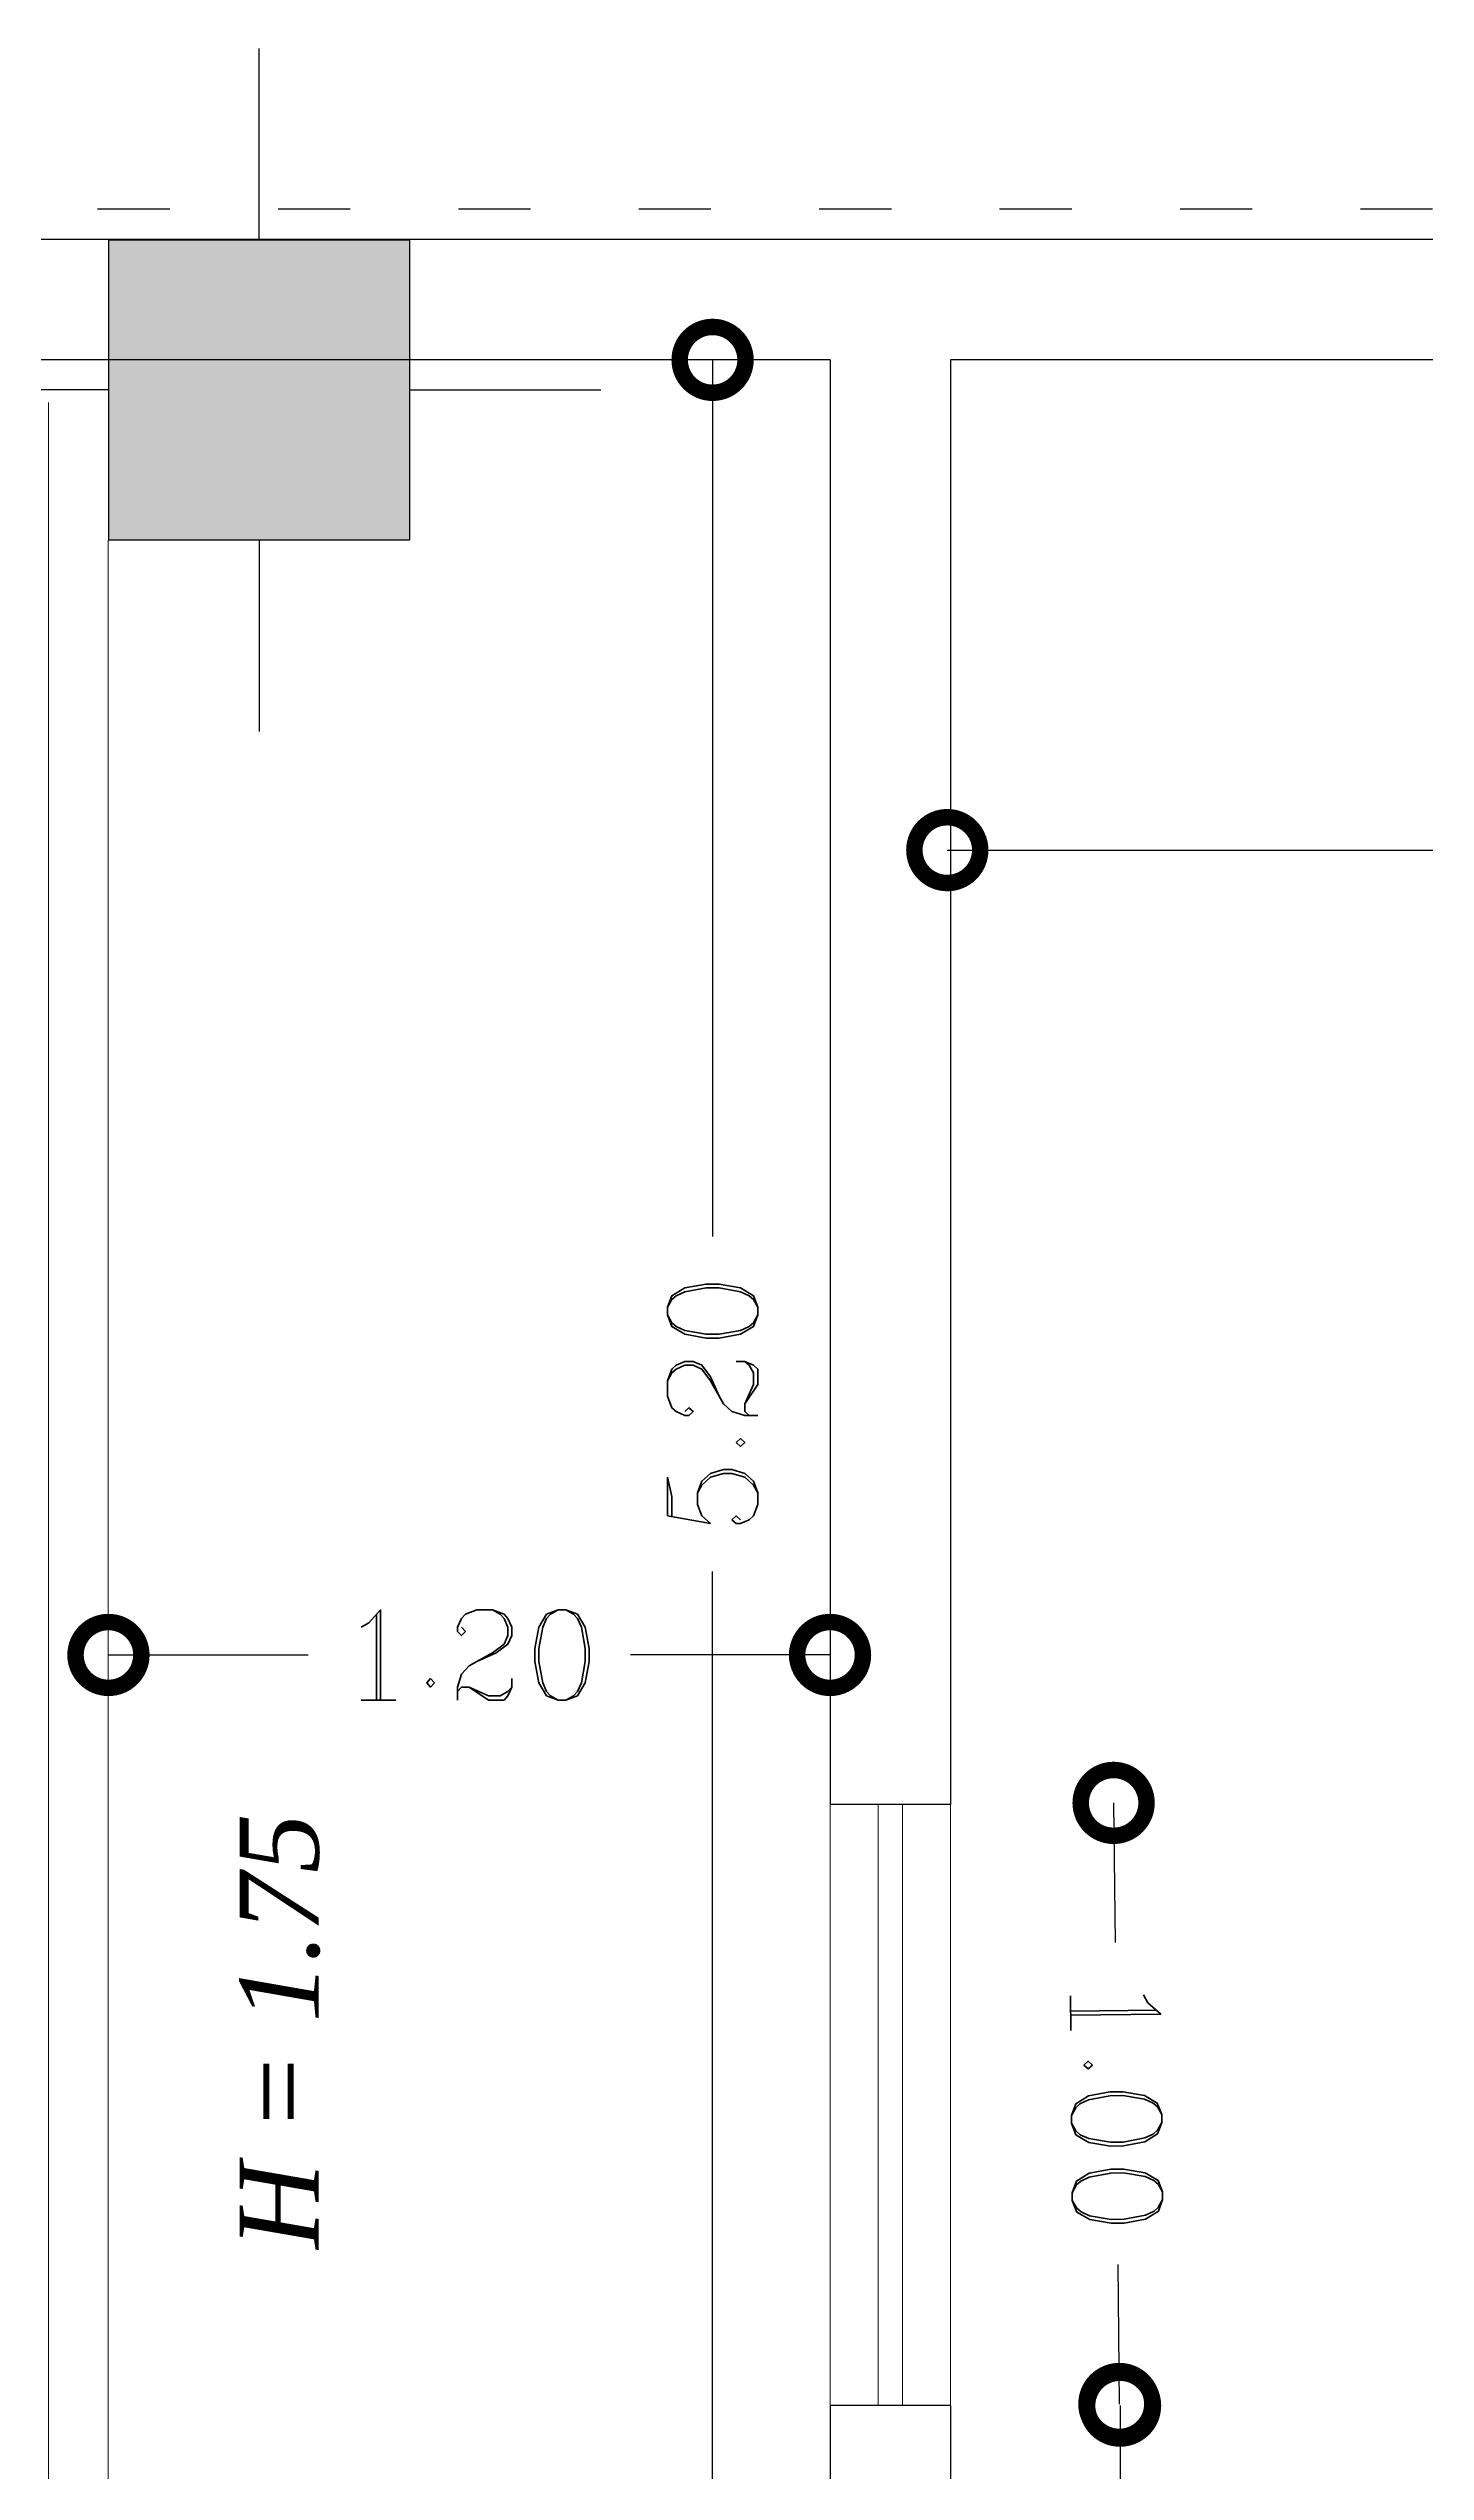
# Model space of a CAD drawing. Header units: metres. Extents: x -1655 to 449, y 40 to 361.
# Drawn here: x 145.357 to 147.647, y 58.921 to 62.952 of the extents above; entities that cross this region are included whole.
import ezdxf

# ---------------------------------------------------------------- set-up
doc = ezdxf.new("R2010")
doc.units = ezdxf.units.M
doc.header["$MEASUREMENT"] = 0
doc.linetypes.add('ACAD_ISO03W100', pattern=[30, 12, -18])
for name, color, linetype, lineweight in [('0.2', 2, 'Continuous', 5), ('Layer3', 144, 'Continuous', 15), ('Layer5', 31, 'Continuous', 9)]:
    doc.layers.add(name, color=color, linetype=linetype, lineweight=lineweight)
doc.styles.add('DIMPLAN', font='romanc.shx', dxfattribs={"height": 0.15})
doc.styles.add('RS', font='timesi.ttf', dxfattribs={"width": 0.7})
doc.dimstyles.new('DIMPLAN', dxfattribs={"dimtxt": 0.009, "dimasz": 0.219, "dimexe": 0.2, "dimexo": 0.2, "dimgap": 0.05, "dimtad": 0, "dimzin": 0, "dimdsep": 46, "dimtxsty": 'DIMPLAN', "dimblk1": 'DOTSMALL', "dimblk2": 'DOTSMALL', "dimsah": 1, "dimcen": 0, "dimse1": 1, "dimse2": 1, "dimclrd": 1, "dimclre": 1, "dimclrt": 2, "dimadec": 0, "dimazin": 0, "dimtfac": 0.909091, "dimtofl": 0, "dimtmove": 1, "dimatfit": 3, "dimldrblk": 'DOTSMALL', "dimfxl": 0.2, "dimtolj": 1, "dimtzin": 0, "dimarcsym": 0})

# ---------------------------------------------------------------- blocks, each defined once
blk = doc.blocks.new('5050new')
h = blk.add_hatch(color=256)
h.dxf.hatch_style = 1
h.paths.add_polyline_path([(6309.3073, 1826.5446), (6308.8073, 1826.5446), (6308.8072, 1826.0446), (6309.3072, 1826.0446)])
for p, q in [((6309.0573, 1826.5446), (6309.0573, 1826.8627)), ((6308.8072, 1826.2946), (6308.4892, 1826.2947)), ((6309.3072, 1826.2946), (6309.6253, 1826.2946)), ((6309.0572, 1826.0446), (6309.0572, 1825.7266))]:
    blk.add_line(p, q)
blk.add_lwpolyline([(6308.8073, 1826.5446), (6309.3073, 1826.5446), (6309.3072, 1826.0446), (6308.8072, 1826.0446)], close=True)
blk = doc.blocks.new('axha')
blk.add_blockref('5050new', (102.3757, 27.5763))
blk = doc.blocks.new('_DOTSMALL')
at = {"color": 0, "linetype": 'ByBlock', "const_width": 0.5}
blk.add_lwpolyline([(-0.0625, 0, 1), (0.0625, 0, 1)], format="xyb", close=True, dxfattribs=at)
blk = doc.blocks.new('*D135')
at = {"color": 1, "lineweight": -2, "ltscale": 0.1, "transparency": 16777216}
for p, q in [((147.128, 60.0335), (147.1303, 59.8014)), ((147.1376, 59.0335), (147.1353, 59.2657))]:
    blk.add_line(p, q, dxfattribs=at)
at = {"layer": 'DEFPOINTS', "color": 0, "ltscale": 0.1, "transparency": 16777216}
for p in [(146.8472, 60.0308), (146.8567, 59.0308), (147.1376, 59.0335)]:
    blk.add_point(p, dxfattribs=at)
at = {"color": 1, "lineweight": -2, "ltscale": 0.1, "transparency": 16777216, "xscale": 0.2189999999999999, "yscale": 0.2189999999999999, "zscale": 0.2189999999999999}
for p, rotation in [((147.128, 60.0335), 90.54474550919053), ((147.1376, 59.0335), 270.5447455091905)]:
    blk.add_blockref('_DOTSMALL', p, dxfattribs=dict(at, rotation=rotation))
at = {"color": 2, "ltscale": 0.1, "transparency": 16777216, "insert": (147.1328, 59.5335), "char_height": 0.15, "attachment_point": 5, "rotation": 270.5447, "style": 'DIMPLAN'}
blk.add_mtext('\\A1;1.00', dxfattribs=at)
blk = doc.blocks.new('*D136')
at = {"color": 1, "lineweight": -2, "ltscale": 0.1, "transparency": 16777216}
for p, q in [((147.1387, 59.0308), (147.1387, 58.836)), ((147.1387, 58.0841), (147.1387, 58.2789))]:
    blk.add_line(p, q, dxfattribs=at)
at = {"layer": 'DEFPOINTS', "color": 0, "ltscale": 0.1, "transparency": 16777216}
for p in [(146.8567, 59.0308), (146.8567, 58.0841), (147.1387, 58.0841)]:
    blk.add_point(p, dxfattribs=at)
at = {"color": 1, "lineweight": -2, "ltscale": 0.1, "transparency": 16777216, "xscale": 0.2189999999999999, "yscale": 0.2189999999999999, "zscale": 0.2189999999999999}
for p, rotation in [((147.1387, 59.0308), 90), ((147.1387, 58.0841), 270)]:
    blk.add_blockref('_DOTSMALL', p, dxfattribs=dict(at, rotation=rotation))
at = {"color": 2, "ltscale": 0.1, "transparency": 16777216, "insert": (147.1387, 58.5575), "char_height": 0.15, "attachment_point": 5, "rotation": 90, "style": 'DIMPLAN'}
blk.add_mtext('\\A1;0.95', dxfattribs=at)
blk = doc.blocks.new('*D181')
at = {"color": 1, "lineweight": -2, "ltscale": 0.1, "transparency": 16777216}
for p, q in [((145.4564, 60.2796), (145.7886, 60.2796)), ((146.6564, 60.2796), (146.3243, 60.2796))]:
    blk.add_line(p, q, dxfattribs=at)
at = {"layer": 'DEFPOINTS', "color": 0, "ltscale": 0.1, "transparency": 16777216}
for p in [(145.4564, 60.2796), (145.4564, 59.8489), (146.6564, 59.8489)]:
    blk.add_point(p, dxfattribs=at)
at = {"color": 1, "lineweight": -2, "ltscale": 0.1, "transparency": 16777216, "xscale": 0.2189999999999999, "yscale": 0.2189999999999999, "zscale": 0.2189999999999999}
for p, rotation in [((145.4564, 60.2796), 180.0000000002822), ((146.6564, 60.2796), 2.822542199965028e-10)]:
    blk.add_blockref('_DOTSMALL', p, dxfattribs=dict(at, rotation=rotation))
at = {"color": 2, "ltscale": 0.1, "transparency": 16777216, "insert": (146.0564, 60.2796), "char_height": 0.15, "attachment_point": 5, "style": 'DIMPLAN'}
blk.add_mtext('\\A1;1.20', dxfattribs=at)
blk = doc.blocks.new('*D182')
at = {"color": 1, "lineweight": -2, "ltscale": 0.1, "transparency": 16777216}
for p, q in [((146.8514, 61.6185), (148.6307, 61.6185)), ((150.9528, 61.6185), (149.1735, 61.6185))]:
    blk.add_line(p, q, dxfattribs=at)
at = {"layer": 'DEFPOINTS', "color": 0, "ltscale": 0.1, "transparency": 16777216}
for p in [(146.8514, 61.7041), (150.9528, 61.7041), (150.9528, 61.6185)]:
    blk.add_point(p, dxfattribs=at)
at = {"color": 1, "lineweight": -2, "ltscale": 0.1, "transparency": 16777216, "xscale": 0.2189999999999999, "yscale": 0.2189999999999999, "zscale": 0.2189999999999999, "rotation": 180}
blk.add_blockref('_DOTSMALL', (146.8514, 61.6185), dxfattribs=at)
at = {"color": 1, "lineweight": -2, "ltscale": 0.1, "transparency": 16777216, "xscale": 0.2189999999999999, "yscale": 0.2189999999999999, "zscale": 0.2189999999999999}
blk.add_blockref('_DOTSMALL', (150.9528, 61.6185), dxfattribs=at)
at = {"color": 2, "ltscale": 0.1, "transparency": 16777216, "insert": (148.9021, 61.6185), "char_height": 0.15, "attachment_point": 5, "style": 'DIMPLAN'}
blk.add_mtext('\\A1;4.10', dxfattribs=at)
blk = doc.blocks.new('*D183')
at = {"color": 1, "lineweight": -2, "ltscale": 0.1, "transparency": 16777216}
for p, q in [((146.4611, 62.4341), (146.4611, 60.9758)), ((146.4611, 57.2341), (146.4611, 60.4187))]:
    blk.add_line(p, q, dxfattribs=at)
at = {"layer": 'DEFPOINTS', "color": 0, "ltscale": 0.1, "transparency": 16777216}
for p in [(146.1696, 62.4341), (146.1696, 57.2341), (146.4611, 57.2341)]:
    blk.add_point(p, dxfattribs=at)
at = {"color": 1, "lineweight": -2, "ltscale": 0.1, "transparency": 16777216, "xscale": 0.2189999999999999, "yscale": 0.2189999999999999, "zscale": 0.2189999999999999}
for p, rotation in [((146.4611, 62.4341), 90), ((146.4611, 57.2341), 270)]:
    blk.add_blockref('_DOTSMALL', p, dxfattribs=dict(at, rotation=rotation))
at = {"color": 2, "ltscale": 0.1, "transparency": 16777216, "insert": (146.4611, 60.6973), "char_height": 0.15, "attachment_point": 5, "rotation": 90, "style": 'DIMPLAN'}
blk.add_mtext('\\A1;5.20', dxfattribs=at)

msp = doc.modelspace()

# ---------------------------------------------------------------- linework, layer by layer
at = {"color": 64, "linetype": 'ACAD_ISO03W100', "ltscale": 0.01}
msp.add_line((162.9584, 62.6847), (143.4261, 62.6848), dxfattribs=at)
for p, q in [((162.9584, 62.6341), (143.499, 62.6341)), ((146.6567, 62.4341), (143.7414, 62.4341)), ((160.4067, 62.4341), (146.8567, 62.4341))]:
    msp.add_line(p, q)
at = {"ltscale": 0.1}
for p, q in [((146.6567, 62.4341), (146.6567, 60.0308)), ((146.8567, 62.4341), (146.8567, 60.0308)), ((146.8567, 60.0308), (146.6567, 60.0308)), ((146.6567, 59.0308), (146.6567, 58.5058)), ((146.8567, 59.0308), (146.6567, 59.0308)), ((146.8567, 59.0308), (146.8567, 58.0841))]:
    msp.add_line(p, q, dxfattribs=at)
at = {"layer": 'Layer3'}
for p, q in [((146.6567, 60.0308), (146.6567, 59.0308)), ((146.7367, 60.0308), (146.7367, 59.0308)), ((146.7767, 60.0308), (146.7767, 59.0308)), ((146.8567, 59.0308), (146.8567, 60.0308))]:
    msp.add_line(p, q, dxfattribs=at)
at = {"layer": 'Layer5'}
for p, q in [((145.3567, 62.3631), (145.3567, 52.334)), ((145.4561, 62.1341), (145.4561, 57.1341))]:
    msp.add_line(p, q, dxfattribs=at)

# ---------------------------------------------------------------- block references
msp.add_blockref('axha', (-6265.7259, -1791.4869))

# ---------------------------------------------------------------- texts
at = {"layer": '0.2', "style": 'RS'}
msp.add_text('H = 1.75', height=0.13151, rotation=90, dxfattribs=at).set_placement((145.806, 59.2917, -103.3524))

# ---------------------------------------------------------------- dimensions: what is measured, and where the dimension line sits
at = {"ltscale": 0.1}
dim = msp.add_linear_dim(base=(146.4611, 57.2341), p1=(146.1696, 62.4341), p2=(146.1696, 57.2341), angle=270, dimstyle='DIMPLAN', override={"dimfxl": 0.1, "dimfxlon": 1, "dimarcsym": 1}, dxfattribs=at)
dim.commit()
dim.dimension.update_dxf_attribs({"geometry": '*D183', "text_midpoint": (146.4611, 60.6973), "dimtype": 161})
for p1, p2, distance, picture, middle in [((146.8514, 61.7041), (150.9528, 61.7041), -0.0855, '*D182', (148.9021, 61.6185)), ((146.6564, 59.8489), (145.4564, 59.8489), -0.4307, '*D181', (146.0564, 60.2796)), ((146.8472, 60.0308), (146.8567, 59.0308), 0.2809, '*D135', (147.1328, 59.5335)), ((146.8567, 59.0308), (146.8567, 58.0841), 0.282, '*D136', (147.1387, 58.5575))]:
    dim = msp.add_aligned_dim(p1=p1, p2=p2, distance=distance, dimstyle='DIMPLAN', override={"dimfxl": 0.1, "dimfxlon": 1, "dimarcsym": 1}, dxfattribs=at)
    dim.commit()
    dim.dimension.update_dxf_attribs({"geometry": picture, "text_midpoint": middle})

doc.saveas('drawing.dxf')
